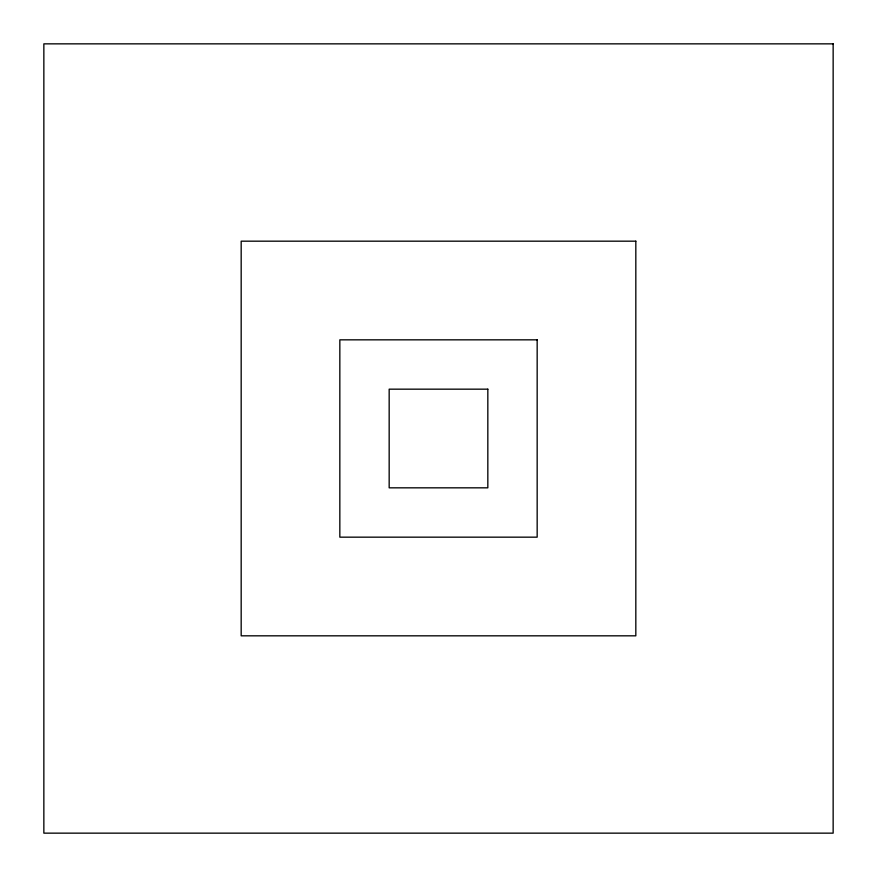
<?xml version="1.0" encoding="UTF-8"?>
<svg xmlns="http://www.w3.org/2000/svg" width="877" height="877" viewBox="0 0 877 877"><rect width="100%" height="100%" fill="white"/><g stroke="black" fill="none" stroke-linecap="round" stroke-linejoin="round"><path stroke-width="1.32" d="M833.15 43.85L43.85 43.85L43.85 833.15L833.15 833.15L833.15 43.85M635.825 241.175L241.175 241.175L241.175 635.825L635.825 635.825L635.825 241.175M537.163 339.837L339.837 339.837L339.837 537.163L537.163 537.163L537.163 339.837M487.831 389.169L389.169 389.169L389.169 487.831L487.831 487.831L487.831 389.169"/></g></svg>
